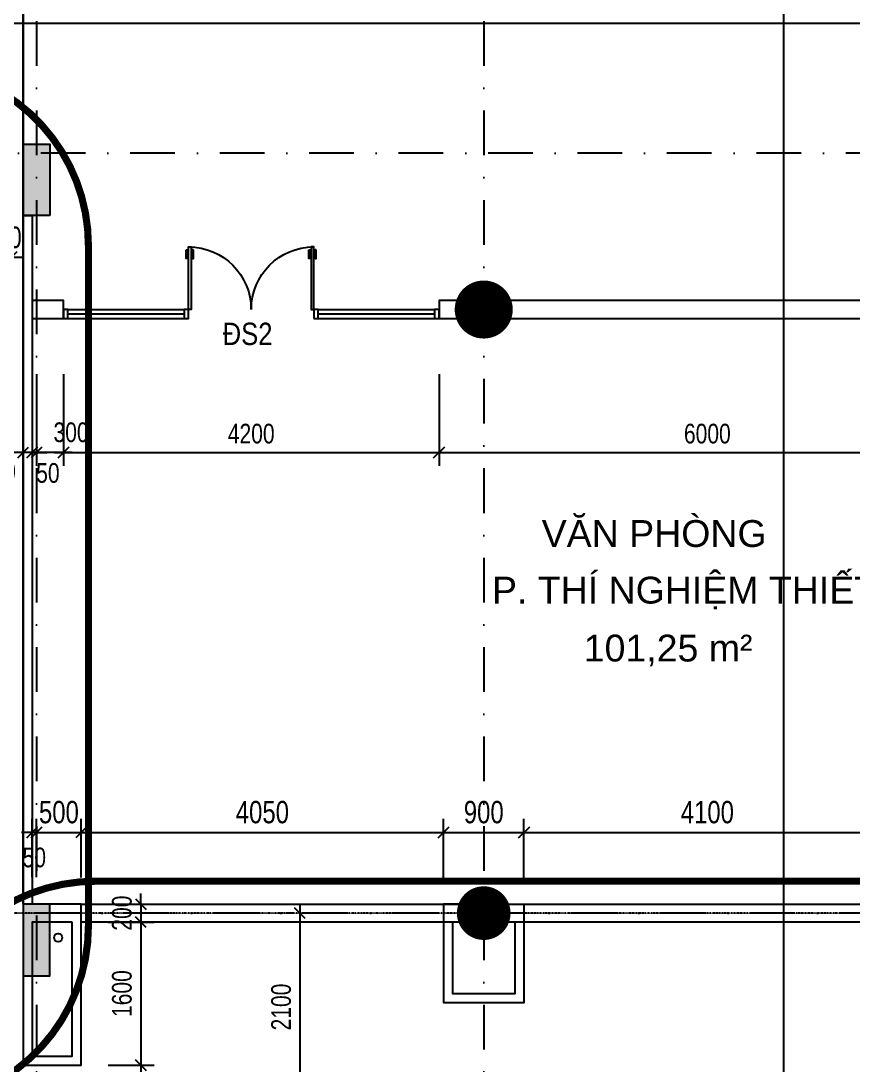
# Model space of a CAD drawing. Header units: millimetres. Extents: x -9574 to 115615, y -25569 to 161230.
# Drawn here: x 25155 to 34460, y -1700 to 9978 of the extents above; entities that cross this region are included whole.
import ezdxf
from ezdxf.enums import TextEntityAlignment as Align

# ---------------------------------------------------------------- set-up
doc = ezdxf.new("R2010")
doc.units = ezdxf.units.MM
for name, pattern in [('KHOANH CT RAM$0$HIDDEN', [9.525, 6.35, -3.175]), ('KHOANH CT TM-T2-VS1 2$0$HIDDEN', [9.525, 6.35, -3.175]), ('luoi  H3$0$DASHDOT', [1, 0.5, -0.25, 0, -0.25]), ('luoi  H3$0$DASHDOT2', [0.5, 0.25, -0.125, 0, -0.125])]:
    doc.linetypes.add(name, pattern=pattern)
for name, color, linetype in [('$1$KICHTHUOC', 2, 'Continuous'), ('cot TT T1$0$COT1', 7, 'Continuous'), ('CUA3', 3, 'Continuous'), ('cuaTT T1$0$TEXTcuaT1', 2, 'Continuous'), ('DAUCAT$0$GHICHU', 6, 'Continuous'), ('dimTT T1$0$KICHTHUOC', 2, 'Continuous'), ('GAIN TT 1$0$TUONG6', 6, 'Continuous'), ('KHOANH CT RAM$0$REC', 40, 'KHOANH CT RAM$0$HIDDEN'), ('KHOANH CT TM-T2-VS1 2$0$REC', 40, 'KHOANH CT TM-T2-VS1 2$0$HIDDEN'), ('luoi  H3$0$luoi  khe', 5, 'Continuous'), ('luoi  H3$0$truc 3', 8, 'Continuous'), ('luoi  H3$0$TRUC9', 251, 'luoi  H3$0$DASHDOT'), ('text T1$0$textH3', 4, 'Continuous'), ('TT T1$0$CUA3', 3, 'Continuous'), ('TT T1$0$DODOC2', 7, 'Continuous'), ('TT T1$0$TUONG6', 6, 'Continuous')]:
    doc.layers.add(name, color=color, linetype=linetype)
doc.styles.add('cuaTT T1$0$VNI-Helve-Condense', font='vhelvcn_0.ttf')
doc.styles.add('DAUCAT$0$Tahoma', font='tahoma_1.ttf')
doc.styles.add('dimTT T1$0$Standard', font='txt')
doc.styles.add('dimTT T1$1$VSIMPLEX.SHX', font='VSIMPLEX.SHX', dxfattribs={"width": 0.8})
doc.styles.add('text T1$0$VNI-HELVE', font='vhelven_0.ttf')
doc.dimstyles.new('dimTT T1$0$Standard', dxfattribs={"dimtxt": 0.18, "dimasz": 0.18, "dimexe": 0.18, "dimexo": 0.0625, "dimgap": 0.09, "dimtad": 0, "dimtih": 1, "dimtoh": 1, "dimdec": 4, "dimzin": 0, "dimdsep": 46, "dimtxsty": 'dimTT T1$0$Standard', "dimcen": 0.09, "dimadec": 0, "dimazin": 0, "dimtfac": 1, "dimtdec": 4, "dimtofl": 0, "dimtmove": 0, "dimatfit": 3, "dimfxl": 0, "dimtolj": 1, "dimtzin": 0, "dimarcsym": 0})
doc.dimstyles.new('dimTT T1$1$1-100', dxfattribs={"dimscale": 0, "dimtxt": 220, "dimasz": 120, "dimexe": 150, "dimexo": 300, "dimgap": 100, "dimtad": 1, "dimdec": 0, "dimzin": 0, "dimdsep": 46, "dimtxsty": 'dimTT T1$1$VSIMPLEX.SHX', "dimblk1": 'dimTT T1$1$_OBLIQUE', "dimblk2": 'dimTT T1$1$_OBLIQUE', "dimsah": 1, "dimcen": 0, "dimdle": 100, "dimclrd": 2, "dimclre": 2, "dimclrt": 4, "dimadec": 0, "dimazin": 0, "dimtfac": 1, "dimtdec": 0, "dimtix": 1, "dimtmove": 2, "dimatfit": 3, "dimfxl": 0, "dimtolj": 1, "dimtzin": 0, "dimlwd": -1, "dimlwe": -1, "dimarcsym": 0})

# ---------------------------------------------------------------- blocks, each defined once
blk = doc.blocks.new('luoi  H3')
at = {"layer": 'luoi  H3$0$luoi  khe', "color": 5, "ltscale": 200}
blk.add_line((25180, 23349.4), (25180, 100), dxfattribs=at)
at = {"layer": 'luoi  H3$0$truc 3', "linetype": 'luoi  H3$0$DASHDOT2', "ltscale": 2000}
for p, q in [((25330, 23976.2), (25330, -12863.1)), ((30330, 23976.2), (30330, -12863.1)), ((67881.8, 8500), (5.2, 8500)), ((66816.3, 0), (-994.8, 0))]:
    blk.add_line(p, q, dxfattribs=at)
at = {"layer": 'luoi  H3$0$TRUC9', "ltscale": 2}
blk.add_line((66816.3, 0), (-994.8, 0), dxfattribs=at)
blk = doc.blocks.new('TT T1$0$2CANH-03')
at = {"color": 7, "linetype": 'Continuous'}
for p, q in [((-2.4, 93.1), (0, 93.1)), ((-2.4, 91.8), (0, 91.8)), ((4, 93.1), (6.4, 93.1)), ((4, 91.8), (6.4, 91.8)), ((196, 93.1), (193.6, 93.1)), ((196, 91.8), (193.6, 91.8)), ((202.4, 93.1), (200, 93.1)), ((202.4, 91.8), (200, 91.8))]:
    blk.add_line(p, q, dxfattribs=at)
at = {"color": 4, "linetype": 'Continuous'}
for points in [[(-3.7, 95.3), (-2.4, 95.3), (-2.4, 81.3), (-3.7, 81.3)], [(0, 0), (0, 100), (4, 100), (4, 0)], [(7.7, 95.3), (6.4, 95.3), (6.4, 81.3), (7.7, 81.3)], [(192.3, 95.3), (193.6, 95.3), (193.6, 81.3), (192.3, 81.3)], [(200, 0), (200, 100), (196, 100), (196, 0)], [(203.7, 95.3), (202.4, 95.3), (202.4, 81.3), (203.7, 81.3)]]:
    blk.add_lwpolyline(points, close=True, dxfattribs=at)
at = {"linetype": 'Continuous'}
for centre, start, end in [((0, 0), 0, 90), ((200, 0), 90, 180)]:
    blk.add_arc(centre, 100, start, end, dxfattribs=at)
blk = doc.blocks.new('TT T1$0$2CANH-05A')
at = {"layer": 'TT T1$0$CUA3'}
for p, q in [((1350, 100), (50, 100)), ((1350, 50), (50, 50)), ((1350, 0), (50, 0)), ((4150, 100), (2850, 100)), ((4150, 50), (2850, 50)), ((4150, 0), (2850, 0))]:
    blk.add_line(p, q, dxfattribs=at)
for points in [[(50, 0), (0, 0), (0, 100), (50, 100)], [(1400, 0), (1350, 0), (1350, 100), (1400, 100)], [(2850, 0), (2800, 0), (2800, 100), (2850, 100)], [(4200, 0), (4150, 0), (4150, 100), (4200, 100)]]:
    blk.add_lwpolyline(points, close=True, dxfattribs=at)
at = {"layer": 'TT T1$0$CUA3', "xscale": 7, "yscale": 7, "zscale": 7}
blk.add_blockref('TT T1$0$2CANH-03', (1400, 100), dxfattribs=at)
blk = doc.blocks.new('TT T1')
at = {"layer": 'TT T1$0$DODOC2', "ltscale": 2}
blk.add_line((25180, 8600), (25180, 11400), dxfattribs=at)
blk.add_circle((25571.8, -274.4), 45, dxfattribs=at)
at = {"layer": 'TT T1$0$TUONG6'}
for points in [[(25280, 7800), (25280, 100.4), (25180, 100.4), (25180, 7800)], [(25280, 6850.2), (25280, 6650.2), (25630, 6650.2), (25630, 6850.2)], [(35330, 6650.2), (35330, 6850.2), (29830, 6850.2), (29830, 6650.2)]]:
    blk.add_lwpolyline(points, close=True, dxfattribs=at)
blk.add_lwpolyline([(25830, 100.4), (39829.9, 100.4), (39829.9, -99.6), (25830, -99.6)], dxfattribs=at)
at = {"layer": 'TT T1$0$CUA3', "xscale": -1}
blk.add_blockref('TT T1$0$2CANH-05A', (29830, 6650.2), dxfattribs=at)
blk = doc.blocks.new('text T1')
at = {"layer": 'text T1$0$textH3', "style": 'text T1$0$VNI-HELVE'}
for s, p in [('VAÊN PHOØNG', (30978, 4095)), ('P. THÍ NGHIEÄM THIEÁT BÒ', (30422, 3462)), ('101,25 m²', (31448, 2814))]:
    blk.add_text(s, height=300, dxfattribs=at).set_placement(p)
blk = doc.blocks.new('*U227')
blk.add_line((0, 7.94), (0, 578.61))
at = {"style": 'DAUCAT$0$Tahoma', "flags": 8}
for tag, p in [('VIEWNUMBER-b', (0, 586.55)), ('VIEWNUMBER', (0, 0))]:
    blk.add_attdef(tag, text='', height=2.5, dxfattribs=at).set_placement(p, align=Align.BOTTOM_CENTER)
for tag, p in [('SHEETNUMBER-b', (0, 584.96)), ('SHEETNUMBER', (0, -1.59))]:
    blk.add_attdef(tag, text='', height=2.5, dxfattribs=at).set_placement(p, align=Align.TOP_CENTER)
blk = doc.blocks.new('*U229')
blk.add_line((-7.94, 0), (-1020, 0))
at = {"style": 'DAUCAT$0$Tahoma', "flags": 8}
for tag, p in [('VIEWNUMBER-b', (-1027.94, 0)), ('VIEWNUMBER', (0, 0))]:
    blk.add_attdef(tag, text='', height=2.5, dxfattribs=at).set_placement(p, align=Align.BOTTOM_CENTER)
for tag, p in [('SHEETNUMBER-b', (-1027.94, -1.59)), ('SHEETNUMBER', (0, -1.59))]:
    blk.add_attdef(tag, text='', height=2.5, dxfattribs=at).set_placement(p, align=Align.TOP_CENTER)
blk = doc.blocks.new('DAUCAT')
at = {"layer": 'DAUCAT$0$GHICHU', "color": 6, "xscale": 70, "yscale": 70, "zscale": 70}
for name, p in [('*U227', (33687, -13987)), ('*U229', (68831, 9947))]:
    blk.add_blockref(name, p, dxfattribs=at)
blk = doc.blocks.new('GAIN TT 1')
at = {"layer": 'GAIN TT 1$0$TUONG6'}
for points in [[(25830.1, 100.5), (25180, 100.5), (25180, -1699.6), (25830.1, -1699.6)], [(25730.1, -99.5), (25280, -99.5), (25280, -1599.6), (25730.1, -1599.6)]]:
    blk.add_lwpolyline(points, close=True, dxfattribs=at)
for points in [[(30330.1, 100), (29880.9, 100), (29880.9, -500), (29880.9, -500), (29880.9, -1000), (30780.9, -1000), (30780.9, -500), (30780.9, -500), (30780.9, 100), (30780.9, 100)], [(29980.9, -100), (29980.9, -400), (29980.9, -400), (29980.9, -900), (30680.9, -900), (30680.9, -400), (30680.9, -400), (30680.9, -100), (29980.9, -100)]]:
    blk.add_lwpolyline(points, dxfattribs=at)
blk = doc.blocks.new('cot TT T1$0$COTRET')
at = {"layer": 'cot TT T1$0$COT1'}
for points in [[(40280, -12100), (40580, -12100), (40580, -11300), (40280, -11300)], [(40280, -19800), (40580, -19800), (40580, -20600), (40280, -20600)]]:
    blk.add_hatch(color=256, dxfattribs=at).paths.add_polyline_path(points)
for points in [[(40280, -12100), (40580, -12100), (40580, -11300), (40280, -11300)], [(40280, -19800), (40580, -19800), (40580, -20600), (40280, -20600)]]:
    blk.add_lwpolyline(points, close=True, dxfattribs=at)
at = {"layer": 'cot TT T1$0$COT1', "ltscale": 2}
for points, const_width in [([(35268, -13150, 1), (35592, -13150, 1)], 325), ([(35280, -19900, 1), (35580, -19900, 1)], 300)]:
    blk.add_lwpolyline(points, format="xyb", close=True, dxfattribs=dict(at, const_width=const_width))
blk = doc.blocks.new('cot TT T1')
at = {"layer": 'cot TT T1$0$COT1', "ltscale": 2, "extrusion": (0, 0, -1), "zscale": -1}
blk.add_blockref('cot TT T1$0$COTRET', (-65760, 19900), dxfattribs=at)
blk = doc.blocks.new('KHOANH CT RAM')
at = {"layer": 'KHOANH CT RAM$0$REC', "ltscale": 100, "const_width": 80}
blk.add_lwpolyline([(23992, -9812), (23992, -1643, -0.414214), (25992, 357), (39461, 357, -0.414214), (41461, -1643), (41461, -9812, -0.414214), (39461, -11812), (25992, -11812, -0.414214)], format="xyb", close=True, dxfattribs=at)
blk = doc.blocks.new('KHOANH CT TM-T2-VS1 2')
at = {"layer": 'KHOANH CT TM-T2-VS1 2$0$REC', "ltscale": 100, "const_width": 80}
blk.add_lwpolyline([(21095, 9465), (23910, 9465, -0.414214), (25910, 7465), (25910, -144, -0.414214), (23910, -2144), (21095, -2144, -0.414214), (19095, -144), (19095, 7465, -0.414214)], format="xyb", close=True, dxfattribs=at)
blk = doc.blocks.new('dimTT T1$1$_OBLIQUE')
at = {"color": 0, "linetype": 'ByBlock'}
blk.add_line((-0.5, -0.5), (0.5, 0.5), dxfattribs=at)
blk = doc.blocks.new('*D2137')
at = {"layer": 'DEFPOINTS', "color": 0, "ltscale": 2}
for p in [(25280, 903), (25280, 101), (25330, 101)]:
    blk.add_point(p, dxfattribs=at)
at = {"layer": 'dimTT T1$0$KICHTHUOC', "color": 2, "ltscale": 2}
for p, q in [((25280, 401), (25280, 1053)), ((25330, 401), (25330, 1053)), ((25280, 903), (25160, 903)), ((25330, 903), (25280, 903)), ((25330, 903), (25450, 903))]:
    blk.add_line(p, q, dxfattribs=at)
at = {"layer": 'dimTT T1$0$KICHTHUOC', "color": 2, "ltscale": 2, "xscale": 120, "yscale": 120, "zscale": 120}
blk.add_blockref('dimTT T1$1$_OBLIQUE', (25280, 903), dxfattribs=at)
at = {"layer": 'dimTT T1$0$KICHTHUOC', "color": 2, "ltscale": 2, "xscale": 120, "yscale": 120, "zscale": 120, "rotation": 180}
blk.add_blockref('dimTT T1$1$_OBLIQUE', (25330, 903), dxfattribs=at)
at = {"layer": 'dimTT T1$0$KICHTHUOC', "color": 4, "ltscale": 2, "insert": (25305, 621), "char_height": 220, "attachment_point": 5, "style": 'dimTT T1$1$VSIMPLEX.SHX'}
blk.add_mtext('\\A1;50', dxfattribs=at)
blk = doc.blocks.new('*D2258')
at = {"layer": 'DEFPOINTS', "color": 0, "ltscale": 2}
for p in [(25830, 101), (25830, -100), (26495, -100)]:
    blk.add_point(p, dxfattribs=at)
at = {"layer": 'dimTT T1$0$KICHTHUOC', "color": 2, "ltscale": 2}
for p, q in [((26495, 101), (26495, 221)), ((26130, 101), (26645, 101)), ((26495, 101), (26495, -100)), ((26130, -100), (26645, -100)), ((26495, -100), (26495, -220))]:
    blk.add_line(p, q, dxfattribs=at)
at = {"layer": 'dimTT T1$0$KICHTHUOC', "color": 2, "ltscale": 2, "xscale": 120, "yscale": 120, "zscale": 120}
for p, rotation in [((26495, 101), 270), ((26495, -100), 90)]:
    blk.add_blockref('dimTT T1$1$_OBLIQUE', p, dxfattribs=dict(at, rotation=rotation))
at = {"layer": 'dimTT T1$0$KICHTHUOC', "color": 4, "ltscale": 2, "insert": (26285, 0), "char_height": 220, "attachment_point": 5, "rotation": 90, "style": 'dimTT T1$1$VSIMPLEX.SHX'}
blk.add_mtext('\\A1;200', dxfattribs=at)
blk = doc.blocks.new('*D2259')
at = {"layer": 'DEFPOINTS', "color": 0, "ltscale": 2}
for p in [(25830, -100), (25830, -1700), (26495, -1700)]:
    blk.add_point(p, dxfattribs=at)
at = {"layer": 'dimTT T1$0$KICHTHUOC', "color": 2, "ltscale": 2}
for p, q in [((26495, 0), (26495, -1800)), ((26130, -100), (26645, -100)), ((26130, -1700), (26645, -1700))]:
    blk.add_line(p, q, dxfattribs=at)
at = {"layer": 'dimTT T1$0$KICHTHUOC', "color": 2, "ltscale": 2, "xscale": 120, "yscale": 120, "zscale": 120}
for p, rotation in [((26495, -100), 90), ((26495, -1700), 270)]:
    blk.add_blockref('dimTT T1$1$_OBLIQUE', p, dxfattribs=dict(at, rotation=rotation))
at = {"layer": 'dimTT T1$0$KICHTHUOC', "color": 4, "ltscale": 2, "insert": (26285, -900), "char_height": 220, "attachment_point": 5, "rotation": 90, "style": 'dimTT T1$1$VSIMPLEX.SHX'}
blk.add_mtext('\\A1;1600', dxfattribs=at)
blk = doc.blocks.new('*D2260')
at = {"layer": 'DEFPOINTS', "color": 0, "ltscale": 2}
for p in [(25830, -1700), (25380, -3550), (26495, -3550)]:
    blk.add_point(p, dxfattribs=at)
at = {"layer": 'dimTT T1$0$KICHTHUOC', "color": 2, "ltscale": 2}
for p, q in [((26495, -1600), (26495, -3650)), ((26130, -1700), (26645, -1700)), ((25680, -3550), (26645, -3550))]:
    blk.add_line(p, q, dxfattribs=at)
at = {"layer": 'dimTT T1$0$KICHTHUOC', "color": 2, "ltscale": 2, "xscale": 120, "yscale": 120, "zscale": 120}
for p, rotation in [((26495, -1700), 90), ((26495, -3550), 270)]:
    blk.add_blockref('dimTT T1$1$_OBLIQUE', p, dxfattribs=dict(at, rotation=rotation))
at = {"layer": 'dimTT T1$0$KICHTHUOC', "color": 4, "ltscale": 2, "insert": (26285, -2625), "char_height": 220, "attachment_point": 5, "rotation": 90, "style": 'dimTT T1$1$VSIMPLEX.SHX'}
blk.add_mtext('\\A1;1850', dxfattribs=at)
blk = doc.blocks.new('*D2264')
at = {"layer": 'DEFPOINTS', "color": 0, "ltscale": 2}
for p in [(25630, 6326), (29830, 6326), (29830, 5151)]:
    blk.add_point(p, dxfattribs=at)
at = {"layer": 'dimTT T1$0$KICHTHUOC', "color": 2, "ltscale": 2}
for p, q in [((25630, 6026), (25630, 5001)), ((29830, 6026), (29830, 5001)), ((25530, 5151), (29930, 5151))]:
    blk.add_line(p, q, dxfattribs=at)
at = {"layer": 'dimTT T1$0$KICHTHUOC', "color": 2, "ltscale": 2, "xscale": 120, "yscale": 120, "zscale": 120, "rotation": 180}
blk.add_blockref('dimTT T1$1$_OBLIQUE', (25630, 5151), dxfattribs=at)
at = {"layer": 'dimTT T1$0$KICHTHUOC', "color": 2, "ltscale": 2, "xscale": 120, "yscale": 120, "zscale": 120}
blk.add_blockref('dimTT T1$1$_OBLIQUE', (29830, 5151), dxfattribs=at)
at = {"layer": 'dimTT T1$0$KICHTHUOC', "color": 4, "ltscale": 2, "insert": (27730, 5361), "char_height": 220, "attachment_point": 5, "style": 'dimTT T1$1$VSIMPLEX.SHX'}
blk.add_mtext('\\A1;4200', dxfattribs=at)
blk = doc.blocks.new('*D2265')
at = {"layer": 'DEFPOINTS', "color": 0, "ltscale": 2}
for p in [(29830, 6326), (35830, 6326), (35830, 5151)]:
    blk.add_point(p, dxfattribs=at)
at = {"layer": 'dimTT T1$0$KICHTHUOC', "color": 2, "ltscale": 2}
for p, q in [((29830, 6026), (29830, 5001)), ((35830, 6026), (35830, 5001)), ((29730, 5151), (35930, 5151))]:
    blk.add_line(p, q, dxfattribs=at)
at = {"layer": 'dimTT T1$0$KICHTHUOC', "color": 2, "ltscale": 2, "xscale": 120, "yscale": 120, "zscale": 120, "rotation": 180}
blk.add_blockref('dimTT T1$1$_OBLIQUE', (29830, 5151), dxfattribs=at)
at = {"layer": 'dimTT T1$0$KICHTHUOC', "color": 2, "ltscale": 2, "xscale": 120, "yscale": 120, "zscale": 120}
blk.add_blockref('dimTT T1$1$_OBLIQUE', (35830, 5151), dxfattribs=at)
at = {"layer": 'dimTT T1$0$KICHTHUOC', "color": 4, "ltscale": 2, "insert": (32830, 5361), "char_height": 220, "attachment_point": 5, "style": 'dimTT T1$1$VSIMPLEX.SHX'}
blk.add_mtext('\\A1;6000', dxfattribs=at)
blk = doc.blocks.new('*D2270')
at = {"layer": 'DEFPOINTS', "color": 0, "ltscale": 2}
for p in [(25330, 6326), (25630, 6326), (25330, 5151)]:
    blk.add_point(p, dxfattribs=at)
at = {"layer": 'dimTT T1$0$KICHTHUOC', "color": 2, "ltscale": 2}
for p, q in [((25330, 6026), (25330, 5001)), ((25630, 6026), (25630, 5001)), ((25730, 5151), (25230, 5151))]:
    blk.add_line(p, q, dxfattribs=at)
at = {"layer": 'dimTT T1$0$KICHTHUOC', "color": 2, "ltscale": 2, "xscale": 120, "yscale": 120, "zscale": 120, "rotation": 180}
blk.add_blockref('dimTT T1$1$_OBLIQUE', (25330, 5151), dxfattribs=at)
at = {"layer": 'dimTT T1$0$KICHTHUOC', "color": 2, "ltscale": 2, "xscale": 120, "yscale": 120, "zscale": 120}
blk.add_blockref('dimTT T1$1$_OBLIQUE', (25630, 5151), dxfattribs=at)
at = {"layer": 'dimTT T1$0$KICHTHUOC', "color": 4, "ltscale": 2, "insert": (25716, 5376), "char_height": 220, "attachment_point": 5, "style": 'dimTT T1$1$VSIMPLEX.SHX'}
blk.add_mtext('\\A1;300', dxfattribs=at)
blk = doc.blocks.new('*D2271')
at = {"layer": 'DEFPOINTS', "color": 0, "ltscale": 2}
for p in [(25280, 6326), (25330, 6326), (25280, 5151)]:
    blk.add_point(p, dxfattribs=at)
at = {"layer": 'dimTT T1$0$KICHTHUOC', "color": 2, "ltscale": 2}
for p, q in [((25280, 6026), (25280, 5001)), ((25330, 6026), (25330, 5001)), ((25280, 5151), (25160, 5151)), ((25330, 5151), (25280, 5151)), ((25330, 5151), (25450, 5151))]:
    blk.add_line(p, q, dxfattribs=at)
at = {"layer": 'dimTT T1$0$KICHTHUOC', "color": 2, "ltscale": 2, "xscale": 120, "yscale": 120, "zscale": 120}
blk.add_blockref('dimTT T1$1$_OBLIQUE', (25280, 5151), dxfattribs=at)
at = {"layer": 'dimTT T1$0$KICHTHUOC', "color": 2, "ltscale": 2, "xscale": 120, "yscale": 120, "zscale": 120, "rotation": 180}
blk.add_blockref('dimTT T1$1$_OBLIQUE', (25330, 5151), dxfattribs=at)
at = {"layer": 'dimTT T1$0$KICHTHUOC', "color": 4, "ltscale": 2, "insert": (25457, 4921), "char_height": 220, "attachment_point": 5, "style": 'dimTT T1$1$VSIMPLEX.SHX'}
blk.add_mtext('\\A1;50', dxfattribs=at)
blk = doc.blocks.new('*D2272')
at = {"layer": 'DEFPOINTS', "color": 0, "ltscale": 2}
for p in [(25180, 6326), (25280, 6326), (25180, 5151)]:
    blk.add_point(p, dxfattribs=at)
at = {"layer": 'dimTT T1$0$KICHTHUOC', "color": 2, "ltscale": 2}
for p, q in [((25180, 6026), (25180, 5001)), ((25280, 6026), (25280, 5001)), ((25180, 5151), (25060, 5151)), ((25280, 5151), (25180, 5151)), ((25280, 5151), (25400, 5151))]:
    blk.add_line(p, q, dxfattribs=at)
at = {"layer": 'dimTT T1$0$KICHTHUOC', "color": 2, "ltscale": 2, "xscale": 120, "yscale": 120, "zscale": 120}
blk.add_blockref('dimTT T1$1$_OBLIQUE', (25180, 5151), dxfattribs=at)
at = {"layer": 'dimTT T1$0$KICHTHUOC', "color": 2, "ltscale": 2, "xscale": 120, "yscale": 120, "zscale": 120, "rotation": 180}
blk.add_blockref('dimTT T1$1$_OBLIQUE', (25280, 5151), dxfattribs=at)
at = {"layer": 'dimTT T1$0$KICHTHUOC', "color": 4, "ltscale": 2, "insert": (24902, 4941), "char_height": 220, "attachment_point": 5, "style": 'dimTT T1$1$VSIMPLEX.SHX'}
blk.add_mtext('\\A1;100', dxfattribs=at)
blk = doc.blocks.new('*D2319')
at = {"color": 2}
for p, q in [((25330, 401), (25330, 1053)), ((25830, 400), (25830, 1053)), ((25330, 903), (25210, 903)), ((25330, 903), (25830, 903)), ((25830, 903), (25950, 903))]:
    blk.add_line(p, q, dxfattribs=at)
at = {"layer": 'DEFPOINTS', "color": 0}
for p in [(25830, 903), (25330, 101), (25830, 100)]:
    blk.add_point(p, dxfattribs=at)
at = {"color": 2, "xscale": 120, "yscale": 120, "zscale": 120}
blk.add_blockref('dimTT T1$1$_OBLIQUE', (25330, 903), dxfattribs=at)
at = {"color": 2, "xscale": 120, "yscale": 120, "zscale": 120, "rotation": 180}
blk.add_blockref('dimTT T1$1$_OBLIQUE', (25830, 903), dxfattribs=at)
at = {"color": 4, "insert": (25580, 1128), "char_height": 250, "attachment_point": 5, "style": 'dimTT T1$1$VSIMPLEX.SHX'}
blk.add_mtext('\\A1;500', dxfattribs=at)
blk = doc.blocks.new('*D2320')
at = {"color": 2}
for p, q in [((25830, 400), (25830, 1053)), ((29880, 400), (29880, 1053)), ((25730, 903), (29980, 903))]:
    blk.add_line(p, q, dxfattribs=at)
at = {"layer": 'DEFPOINTS', "color": 0}
for p in [(29880, 903), (25830, 100), (29880, 100)]:
    blk.add_point(p, dxfattribs=at)
at = {"color": 2, "xscale": 120, "yscale": 120, "zscale": 120, "rotation": 180}
blk.add_blockref('dimTT T1$1$_OBLIQUE', (25830, 903), dxfattribs=at)
at = {"color": 2, "xscale": 120, "yscale": 120, "zscale": 120}
blk.add_blockref('dimTT T1$1$_OBLIQUE', (29880, 903), dxfattribs=at)
at = {"color": 4, "insert": (27855, 1128), "char_height": 250, "attachment_point": 5, "style": 'dimTT T1$1$VSIMPLEX.SHX'}
blk.add_mtext('\\A1;4050', dxfattribs=at)
blk = doc.blocks.new('*D2321')
at = {"color": 2}
for p, q in [((29880, 400), (29880, 1053)), ((30780, 400), (30780, 1053)), ((29780, 903), (30880, 903))]:
    blk.add_line(p, q, dxfattribs=at)
at = {"layer": 'DEFPOINTS', "color": 0}
for p in [(30780, 903), (29880, 100), (30780, 100)]:
    blk.add_point(p, dxfattribs=at)
at = {"color": 2, "xscale": 120, "yscale": 120, "zscale": 120, "rotation": 180}
blk.add_blockref('dimTT T1$1$_OBLIQUE', (29880, 903), dxfattribs=at)
at = {"color": 2, "xscale": 120, "yscale": 120, "zscale": 120}
blk.add_blockref('dimTT T1$1$_OBLIQUE', (30780, 903), dxfattribs=at)
at = {"color": 4, "insert": (30330, 1128), "char_height": 250, "attachment_point": 5, "style": 'dimTT T1$1$VSIMPLEX.SHX'}
blk.add_mtext('\\A1;900', dxfattribs=at)
blk = doc.blocks.new('*D2322')
at = {"color": 2}
for p, q in [((30780, 400), (30780, 1053)), ((34880, 400), (34880, 1053)), ((30680, 903), (34980, 903))]:
    blk.add_line(p, q, dxfattribs=at)
at = {"layer": 'DEFPOINTS', "color": 0}
for p in [(34880, 903), (30780, 100), (34880, 100)]:
    blk.add_point(p, dxfattribs=at)
at = {"color": 2, "xscale": 120, "yscale": 120, "zscale": 120, "rotation": 180}
blk.add_blockref('dimTT T1$1$_OBLIQUE', (30780, 903), dxfattribs=at)
at = {"color": 2, "xscale": 120, "yscale": 120, "zscale": 120}
blk.add_blockref('dimTT T1$1$_OBLIQUE', (34880, 903), dxfattribs=at)
at = {"color": 4, "insert": (32830, 1128), "char_height": 250, "attachment_point": 5, "style": 'dimTT T1$1$VSIMPLEX.SHX'}
blk.add_mtext('\\A1;4100', dxfattribs=at)
blk = doc.blocks.new('*D2355')
at = {"layer": 'DEFPOINTS', "color": 0, "ltscale": 2}
for p in [(28481, 0), (28275, -2100), (28481, -2100)]:
    blk.add_point(p, dxfattribs=at)
at = {"layer": 'dimTT T1$0$KICHTHUOC', "color": 2, "ltscale": 2}
for p, q in [((28181, 0), (28125, 0)), ((28275, 100), (28275, -2200)), ((28181, -2100), (28125, -2100))]:
    blk.add_line(p, q, dxfattribs=at)
at = {"layer": 'dimTT T1$0$KICHTHUOC', "color": 2, "ltscale": 2, "xscale": 120, "yscale": 120, "zscale": 120}
for p, rotation in [((28275, 0), 90), ((28275, -2100), 270)]:
    blk.add_blockref('dimTT T1$1$_OBLIQUE', p, dxfattribs=dict(at, rotation=rotation))
at = {"layer": 'dimTT T1$0$KICHTHUOC', "color": 4, "ltscale": 2, "insert": (28065, -1050), "char_height": 220, "attachment_point": 5, "rotation": 90, "style": 'dimTT T1$1$VSIMPLEX.SHX'}
blk.add_mtext('\\A1;2100', dxfattribs=at)
blk = doc.blocks.new('cuaTT T1')
at = {"layer": 'cuaTT T1$0$TEXTcuaT1', "style": 'cuaTT T1$0$VNI-Helve-Condense'}
blk.add_text('ÑS2', height=250, dxfattribs=at).set_placement((27411, 6353))
blk = doc.blocks.new('*D278')
at = {"layer": 'DEFPOINTS', "color": 0, "ltscale": 2}
for p in [(24850, 7800), (25050, 7800), (25050, 7336)]:
    blk.add_point(p, dxfattribs=at)
at = {"layer": 'dimTT T1$0$KICHTHUOC', "color": 2, "ltscale": 2}
for p, q in [((24850, 7500), (24849, 7186)), ((25050, 7500), (25049, 7186)), ((24850, 7336), (24730, 7336)), ((24850, 7336), (25050, 7336)), ((25050, 7336), (25170, 7335))]:
    blk.add_line(p, q, dxfattribs=at)
at = {"layer": 'dimTT T1$0$KICHTHUOC', "color": 2, "ltscale": 2, "xscale": 120, "yscale": 120, "zscale": 120}
for p, rotation in [((24850, 7336), 359.9456113384305), ((25050, 7336), 179.9456113384305)]:
    blk.add_blockref('dimTT T1$1$_OBLIQUE', p, dxfattribs=dict(at, rotation=rotation))
at = {"layer": 'dimTT T1$0$KICHTHUOC', "color": 4, "ltscale": 2, "insert": (24950, 7556), "char_height": 240, "attachment_point": 5, "rotation": 359.9456, "style": 'dimTT T1$1$VSIMPLEX.SHX'}
blk.add_mtext('\\A1;200', dxfattribs=at)
blk = doc.blocks.new('dimTT T1')
for base, p1, p2, picture, middle in [((25830, 902.6), (25330, 100.5), (25830, 100.4), '*D2319', (25580, 1127.6)), ((29879.9, 902.6), (25830, 100.4), (29879.9, 100), '*D2320', (27854.9, 1127.6)), ((30779.9, 902.6), (29879.9, 100), (30779.9, 100), '*D2321', (30329.9, 1127.6)), ((34880.1, 902.6), (30779.9, 100), (34880.1, 100), '*D2322', (32830, 1127.6))]:
    dim = blk.add_linear_dim(base=base, p1=p1, p2=p2, dimstyle='dimTT T1$0$Standard', override={"dimtxt": 250, "dimasz": 120, "dimexe": 150, "dimexo": 300, "dimgap": 100, "dimtad": 1, "dimtih": 0, "dimtoh": 0, "dimdec": 0, "dimtxsty": 'dimTT T1$1$VSIMPLEX.SHX', "dimblk1": 'dimTT T1$1$_OBLIQUE', "dimblk2": 'dimTT T1$1$_OBLIQUE', "dimsah": 1, "dimcen": 0, "dimdle": 100, "dimclrd": 2, "dimclre": 2, "dimclrt": 4, "dimtdec": 0, "dimtix": 1, "dimtofl": 1, "dimtmove": 2, "dimlwd": 65535, "dimlwe": 65535})
    dim.commit()
    dim.dimension.update_dxf_attribs({"geometry": picture, "text_midpoint": middle})
at = {"layer": 'dimTT T1$0$KICHTHUOC', "ltscale": 2}
for base, p1, p2, picture, middle in [((25180, 5151.1), (25280, 6326.1), (25180, 6326.1), '*D2272', (24901.5, 4941.1)), ((25280, 5151.1), (25330, 6326.1), (25280, 6326.1), '*D2271', (25457, 4920.9)), ((25330, 5151.1), (25630, 6326.1), (25330, 6326.1), '*D2270', (25716.4, 5376.1)), ((25280, 902.6), (25330, 100.5), (25280, 100.5), '*D2137', (25305, 621.1))]:
    dim = blk.add_linear_dim(base=base, p1=p1, p2=p2, dimstyle='dimTT T1$1$1-100', override={"dimscale": 1}, dxfattribs=at)
    dim.commit()
    dim.dimension.update_dxf_attribs({"geometry": picture, "text_midpoint": middle, "dimtype": 160})
for base, p1, p2, angle, picture, middle in [((29830, 5151.1), (25630, 6326.1), (29830, 6326.1), 180, '*D2264', (27730, 5361.1)), ((35830, 5151.1), (29830, 6326.1), (35830, 6326.1), 180, '*D2265', (32830, 5361.1)), ((26494.6, -1699.6), (25830.1, -99.6), (25830.1, -1699.6), 90, '*D2259', (26284.6, -899.6)), ((26494.6, -3549.8), (25830.1, -1699.6), (25380, -3549.8), 90, '*D2260', (26284.6, -2624.7))]:
    dim = blk.add_linear_dim(base=base, p1=p1, p2=p2, angle=angle, dimstyle='dimTT T1$1$1-100', override={"dimscale": 1}, dxfattribs=at)
    dim.commit()
    dim.dimension.update_dxf_attribs({"geometry": picture, "text_midpoint": middle})
dim = blk.add_aligned_dim(p1=(25830.1, 100.5), p2=(25830.1, -99.6), distance=664.5, dimstyle='dimTT T1$1$1-100', override={"dimscale": 1}, dxfattribs=at)
dim.commit()
dim.dimension.update_dxf_attribs({"geometry": '*D2258', "text_midpoint": (26284.6, 0.5)})
at = {"layer": 'dimTT T1$0$KICHTHUOC', "color": 1, "ltscale": 2}
dim = blk.add_aligned_dim(p1=(28481, 0.3), p2=(28481, -2099.7), distance=-206.4, dimstyle='dimTT T1$0$Standard', override={"dimtxt": 220, "dimasz": 120, "dimexe": 150, "dimexo": 300, "dimgap": 100, "dimtad": 1, "dimtih": 0, "dimtoh": 0, "dimdec": 0, "dimtxsty": 'dimTT T1$1$VSIMPLEX.SHX', "dimblk1": 'dimTT T1$1$_OBLIQUE', "dimblk2": 'dimTT T1$1$_OBLIQUE', "dimsah": 1, "dimcen": 0, "dimdle": 100, "dimclrd": 2, "dimclre": 2, "dimclrt": 4, "dimtdec": 0, "dimtix": 1, "dimtofl": 1, "dimtmove": 2, "dimlwd": 65535, "dimlwe": 65535}, dxfattribs=at)
dim.commit()
dim.dimension.update_dxf_attribs({"geometry": '*D2355', "text_midpoint": (28064.5, -1049.7)})
blk = doc.blocks.new('bao cauthangmoi')
at = {"layer": 'dimTT T1$0$KICHTHUOC', "ltscale": 2}
dim = blk.add_linear_dim(base=(25049.6, 7335.6), p1=(24850, 7800), p2=(25050, 7800), angle=179.94561, dimstyle='dimTT T1$1$1-100', override={"dimscale": 1}, dxfattribs=at)
dim.commit()
dim.dimension.update_dxf_attribs({"geometry": '*D278', "text_midpoint": (24949.8, 7555.7)})

msp = doc.modelspace()

# ---------------------------------------------------------------- block references
at = {"layer": '$1$KICHTHUOC', "ltscale": 2}
msp.add_blockref('DAUCAT', (0, 0), dxfattribs=at)
for name in ['TT T1', 'cot TT T1', 'luoi  H3', 'KHOANH CT RAM', 'KHOANH CT TM-T2-VS1 2', 'dimTT T1', 'GAIN TT 1', 'cuaTT T1', 'bao cauthangmoi']:
    msp.add_blockref(name, (0, 0))
at = {"layer": 'CUA3'}
msp.add_blockref('text T1', (0, 0), dxfattribs=at)

doc.saveas('drawing.dxf')
